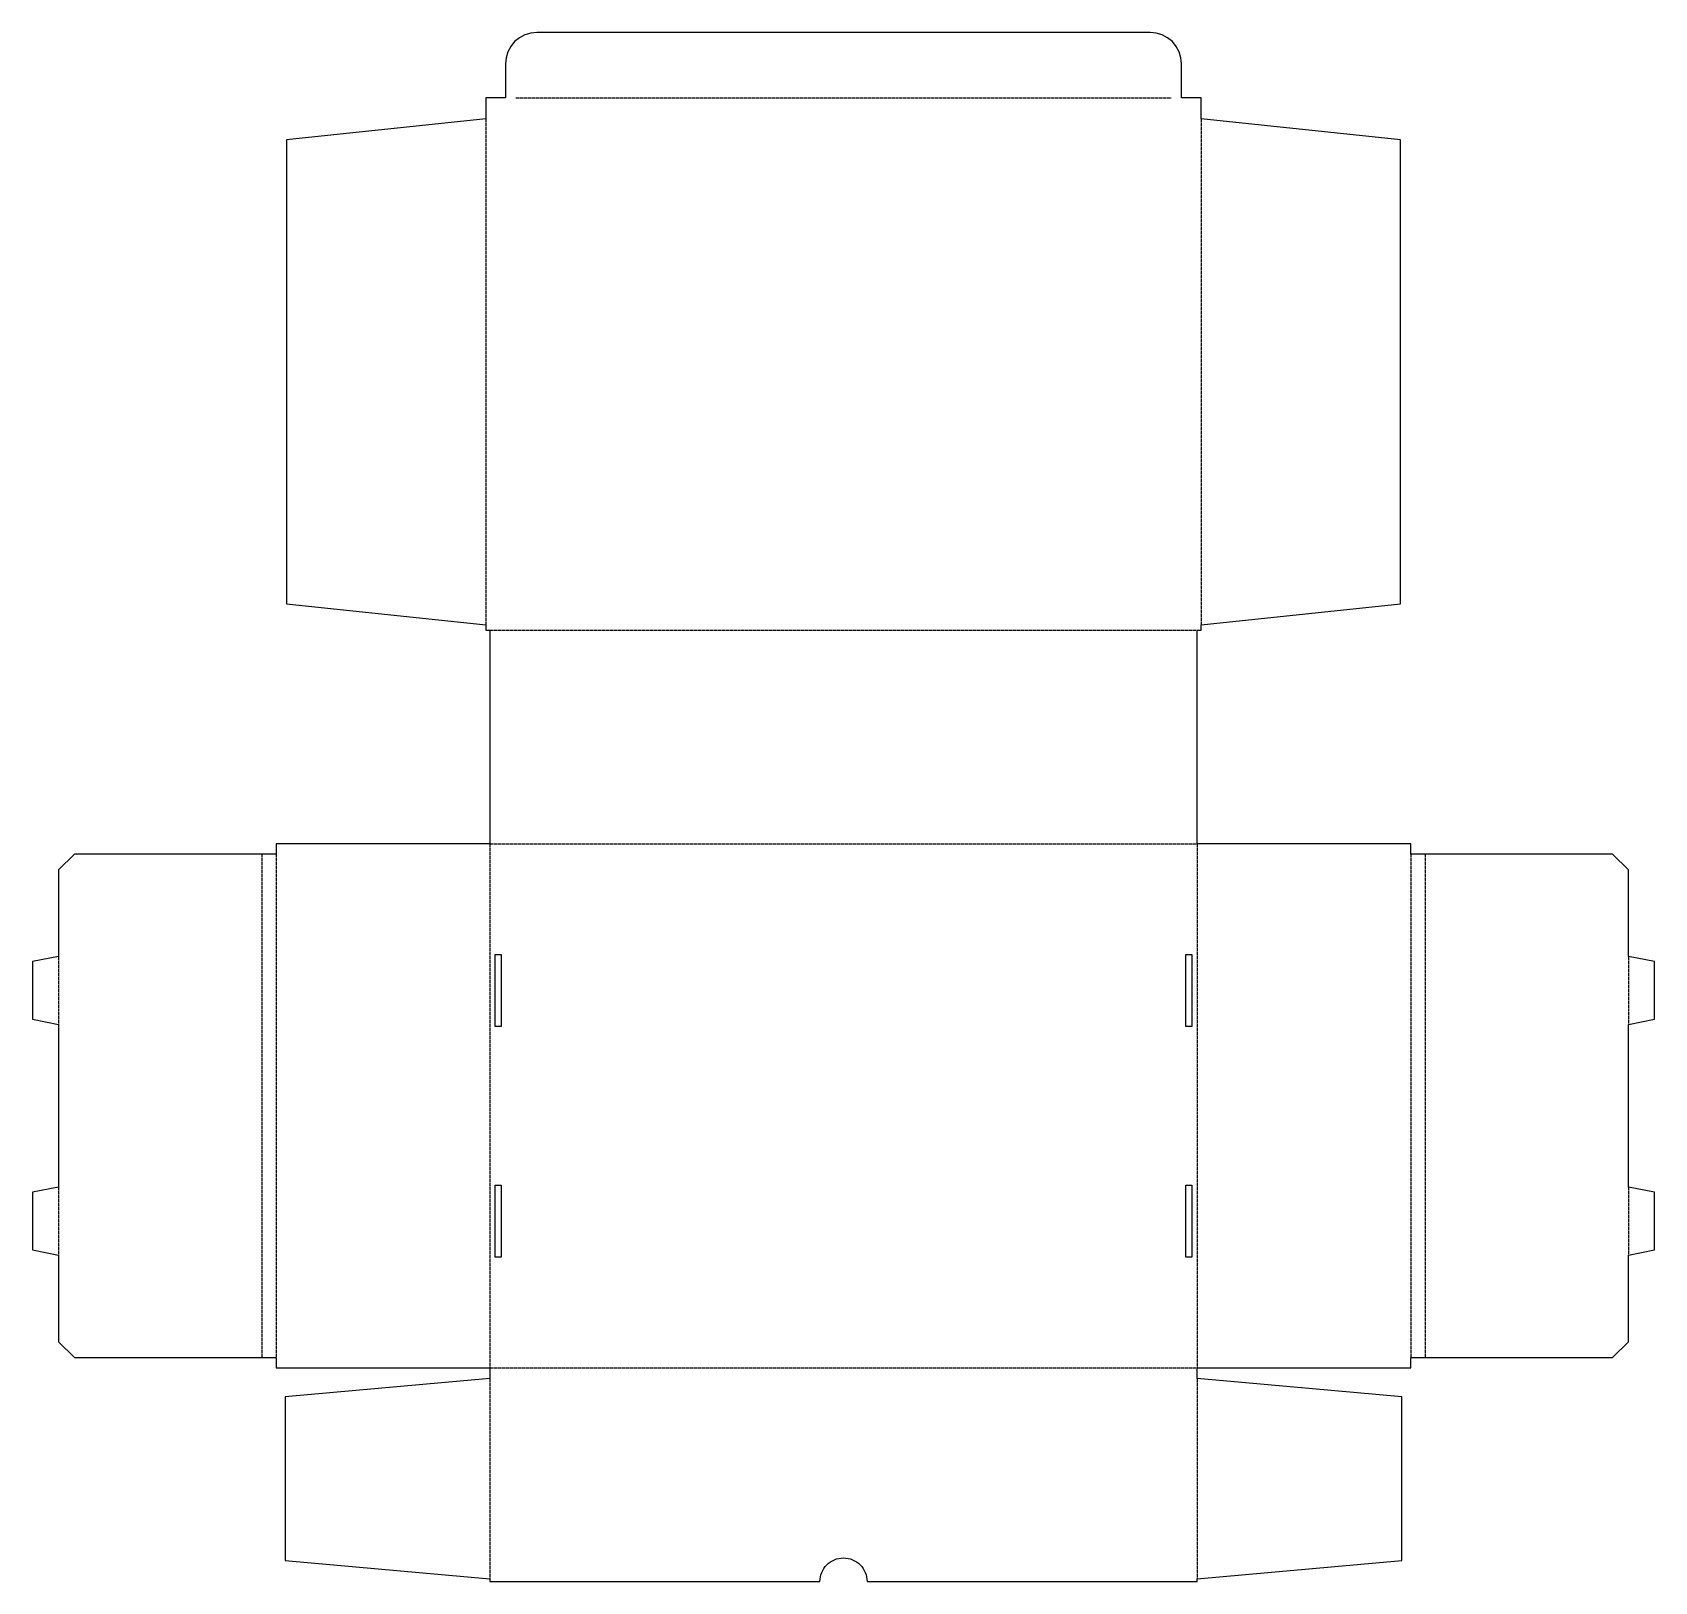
# Model space of a CAD drawing. Header units: millimetres. Extents: x 0 to 619, y -591 to 0.
import ezdxf

# ---------------------------------------------------------------- set-up
doc = ezdxf.new("R2010")
doc.units = ezdxf.units.MM
doc.linetypes.add('DASHED', pattern=[1.524, 1.27, -0.254])
doc.layers.add('CUT', color=1, linetype='Continuous')
doc.layers.add('FOLD', color=5, linetype='DASHED')

msp = doc.modelspace()

# ---------------------------------------------------------------- linework, layer by layer
at = {"layer": 'CUT'}
for points in [[(9.99, -378.5), (9.99, -378.5), (9.99, -378.5), (9.99, -378.5), (10, -378.5), (10, -378.5), (10, -378.5), (10, -378.5), (10, -378.5), (10, -378.5), (10, -378.5), (10, -378.51), (10, -378.51), (10, -378.51), (10, -378.51), (10, -440.49), (10, -440.49), (10, -440.49), (10, -440.49), (10, -440.5), (10, -440.5), (10, -440.5), (10, -440.5), (10, -440.5), (10, -440.5), (10, -440.5), (9.99, -440.5), (9.99, -440.5), (9.99, -440.5), (9.99, -440.5), (0, -442.5), (0, -442.5), (0, -442.5), (0, -464.5), (0, -464.5), (0, -464.5), (9.99, -466.5), (9.99, -466.5), (9.99, -466.5), (9.99, -466.5), (10, -466.5), (10, -466.5), (10, -466.5), (10, -466.5), (10, -466.5), (10, -466.5), (10, -466.5), (10, -466.51), (10, -466.51), (10, -466.51), (10, -466.51), (10, -499.5), (10, -499.5), (10, -499.5), (16, -505.5), (16, -505.5), (16, -505.5), (92.99, -505.5), (92.99, -505.5), (92.99, -505.5), (92.99, -505.5), (92.99, -505.5), (92.99, -505.5), (93, -505.5), (93, -505.5), (93, -505.5), (93, -505.5), (93, -505.5), (93, -505.51), (93, -505.51), (93, -505.51), (93, -505.51), (93, -505.51), (93, -505.51), (93, -509.5), (93, -509.5), (93, -509.5), (174.49, -509.5), (174.49, -509.5), (174.49, -509.5), (174.49, -509.5), (174.49, -509.5), (174.49, -509.5), (174.5, -509.5), (174.5, -509.5), (174.5, -509.5), (174.5, -509.5), (174.5, -509.5), (174.5, -509.51), (174.5, -509.51), (174.5, -509.51), (174.5, -509.51), (174.5, -509.51), (174.5, -509.51), (174.5, -513.49), (174.5, -513.49), (174.5, -513.49), (174.5, -513.49), (174.5, -513.49), (174.5, -513.5), (174.5, -513.5), (174.5, -513.5), (174.5, -513.5), (174.5, -513.5), (174.5, -513.5), (174.49, -513.5), (174.49, -513.5), (174.49, -513.5), (174.49, -513.5), (174.49, -513.5), (96.5, -520.5), (96.5, -520.5), (96.5, -520.5), (96.5, -583), (96.5, -583), (96.5, -583), (174.49, -590), (174.49, -590), (174.49, -590), (174.49, -590), (174.49, -590), (174.5, -590), (174.5, -590), (174.5, -590), (174.5, -590), (174.5, -590), (174.5, -590), (174.5, -590.01), (174.5, -590.01), (174.5, -590.01), (174.5, -590.01), (174.5, -590.01), (174.5, -591), (174.5, -591), (174.5, -591), (300.5, -591), (300.54, -590.12), (300.67, -589.24), (300.89, -588.39), (301.19, -587.56), (301.56, -586.76), (302.02, -586), (302.54, -585.29), (303.14, -584.64), (303.79, -584.04), (304.5, -583.52), (305.26, -583.06), (306.06, -582.69), (306.89, -582.39), (307.74, -582.17), (308.62, -582.04), (309.5, -582), (310.38, -582.04), (311.26, -582.17), (312.11, -582.39), (312.94, -582.69), (313.74, -583.06), (314.5, -583.52), (315.21, -584.04), (315.86, -584.64), (316.46, -585.29), (316.98, -586), (317.44, -586.76), (317.81, -587.56), (318.11, -588.39), (318.33, -589.24), (318.46, -590.12), (318.5, -591), (444.5, -591), (444.5, -591), (444.5, -591), (444.5, -590.01), (444.5, -590.01), (444.5, -590.01), (444.5, -590.01), (444.5, -590.01), (444.5, -590), (444.5, -590), (444.5, -590), (444.5, -590), (444.5, -590), (444.5, -590), (444.51, -590), (444.51, -590), (444.51, -590), (444.51, -590), (444.51, -590), (522.5, -583), (522.5, -583), (522.5, -583), (522.5, -520.5), (522.5, -520.5), (522.5, -520.5), (444.51, -513.5), (444.51, -513.5), (444.51, -513.5), (444.51, -513.5), (444.51, -513.5), (444.5, -513.5), (444.5, -513.5), (444.5, -513.5), (444.5, -513.5), (444.5, -513.5), (444.5, -513.5), (444.5, -513.49), (444.5, -513.49), (444.5, -513.49), (444.5, -513.49), (444.5, -513.49), (444.5, -509.51), (444.5, -509.51), (444.5, -509.51), (444.5, -509.51), (444.5, -509.51), (444.5, -509.51), (444.5, -509.5), (444.5, -509.5), (444.5, -509.5), (444.5, -509.5), (444.5, -509.5), (444.51, -509.5), (444.51, -509.5), (444.51, -509.5), (444.51, -509.5), (444.51, -509.5), (444.51, -509.5), (526, -509.5), (526, -509.5), (526, -509.5), (526, -505.51), (526, -505.51), (526, -505.51), (526, -505.51), (526, -505.51), (526, -505.51), (526, -505.5), (526, -505.5), (526, -505.5), (526, -505.5), (526, -505.5), (526.01, -505.5), (526.01, -505.5), (526.01, -505.5), (526.01, -505.5), (526.01, -505.5), (526.01, -505.5), (603, -505.5), (603, -505.5), (603, -505.5), (609, -499.5), (609, -499.5), (609, -499.5), (609, -466.51), (609, -466.51), (609, -466.51), (609, -466.51), (609, -466.5), (609, -466.5), (609, -466.5), (609, -466.5), (609, -466.5), (609, -466.5), (609, -466.5), (609.01, -466.5), (609.01, -466.5), (609.01, -466.5), (609.01, -466.5), (619, -464.5), (619, -464.5), (619, -464.5), (619, -442.5), (619, -442.5), (619, -442.5), (609.01, -440.5), (609.01, -440.5), (609.01, -440.5), (609.01, -440.5), (609, -440.5), (609, -440.5), (609, -440.5), (609, -440.5), (609, -440.5), (609, -440.5), (609, -440.5), (609, -440.49), (609, -440.49), (609, -440.49), (609, -440.49), (609, -378.51), (609, -378.51), (609, -378.51), (609, -378.51), (609, -378.5), (609, -378.5), (609, -378.5), (609, -378.5), (609, -378.5), (609, -378.5), (609, -378.5), (609.01, -378.5), (609.01, -378.5), (609.01, -378.5), (609.01, -378.5), (619, -376.5), (619, -376.5), (619, -376.5), (619, -354.5), (619, -354.5), (619, -354.5), (609.01, -352.5), (609.01, -352.5), (609.01, -352.5), (609.01, -352.5), (609, -352.5), (609, -352.5), (609, -352.5), (609, -352.5), (609, -352.5), (609, -352.5), (609, -352.5), (609, -352.49), (609, -352.49), (609, -352.49), (609, -352.49), (609, -319.5), (609, -319.5), (609, -319.5), (603, -313.5), (603, -313.5), (603, -313.5), (526.01, -313.5), (526.01, -313.5), (526.01, -313.5), (526.01, -313.5), (526.01, -313.5), (526.01, -313.5), (526, -313.5), (526, -313.5), (526, -313.5), (526, -313.5), (526, -313.5), (526, -313.49), (526, -313.49), (526, -313.49), (526, -313.49), (526, -313.49), (526, -313.49), (526, -309.5), (526, -309.5), (526, -309.5), (444.51, -309.5), (444.51, -309.5), (444.51, -309.5), (444.51, -309.5), (444.51, -309.5), (444.51, -309.5), (444.5, -309.5), (444.5, -309.5), (444.5, -309.5), (444.5, -309.5), (444.5, -309.5), (444.5, -309.49), (444.5, -309.49), (444.5, -309.49), (444.5, -309.49), (444.5, -309.49), (444.5, -309.49), (444.5, -228.01), (444.5, -228.01), (444.5, -228.01), (444.5, -228.01), (444.5, -228.01), (444.5, -228.01), (444.5, -228), (444.5, -228), (444.5, -228), (444.5, -228), (444.5, -228), (444.51, -228), (444.51, -228), (444.51, -228), (444.51, -228), (444.51, -228), (444.51, -228), (446, -228), (446, -228), (446, -228), (446, -226.01), (446, -226.01), (446, -226.01), (446, -226.01), (446, -226.01), (446, -226), (446, -226), (446, -226), (446, -226), (446, -226), (446, -226), (446.01, -226), (446.01, -226), (446.01, -226), (446.01, -226), (446.01, -226), (522, -218), (522, -218), (522, -218), (522, -41), (522, -41), (522, -41), (446.01, -33), (446.01, -33), (446.01, -33), (446.01, -33), (446.01, -33), (446, -33), (446, -33), (446, -33), (446, -33), (446, -33), (446, -33), (446, -32.99), (446, -32.99), (446, -32.99), (446, -32.99), (446, -32.99), (446, -25), (446, -25), (446, -25), (438.51, -25), (438.51, -25), (438.51, -25), (438.51, -25), (438.51, -25), (438.51, -25), (438.5, -25), (438.5, -25), (438.5, -25), (438.5, -25), (438.5, -25), (438.5, -24.99), (438.5, -24.99), (438.5, -24.99), (438.5, -24.99), (438.5, -24.99), (438.5, -24.99), (438.5, -12), (438.5, -12), (438.27, -9.66), (438.27, -9.66), (438.27, -9.66), (437.59, -7.41), (437.59, -7.41), (437.59, -7.41), (436.48, -5.33), (436.48, -5.33), (436.48, -5.33), (434.99, -3.51), (434.99, -3.51), (434.99, -3.51), (433.17, -2.02), (433.17, -2.02), (433.17, -2.02), (431.09, -0.91), (431.09, -0.91), (431.09, -0.91), (428.84, -0.23), (428.84, -0.23), (428.84, -0.23), (426.5, 0), (426.5, 0), (192.5, 0), (192.5, 0), (190.16, -0.23), (190.16, -0.23), (190.16, -0.23), (187.91, -0.91), (187.91, -0.91), (187.91, -0.91), (185.83, -2.02), (185.83, -2.02), (185.83, -2.02), (184.01, -3.51), (184.01, -3.51), (184.01, -3.51), (182.52, -5.33), (182.52, -5.33), (182.52, -5.33), (181.41, -7.41), (181.41, -7.41), (181.41, -7.41), (180.73, -9.66), (180.73, -9.66), (180.73, -9.66), (180.5, -12), (180.5, -12), (180.5, -24.99), (180.5, -24.99), (180.5, -24.99), (180.5, -24.99), (180.5, -24.99), (180.5, -24.99), (180.5, -25), (180.5, -25), (180.5, -25), (180.5, -25), (180.5, -25), (180.49, -25), (180.49, -25), (180.49, -25), (180.49, -25), (180.49, -25), (180.49, -25), (173, -25), (173, -25), (173, -25), (173, -32.99), (173, -32.99), (173, -32.99), (173, -32.99), (173, -32.99), (173, -33), (173, -33), (173, -33), (173, -33), (173, -33), (173, -33), (172.99, -33), (172.99, -33), (172.99, -33), (172.99, -33), (172.99, -33), (97, -41), (97, -41), (97, -41), (97, -218), (97, -218), (97, -218), (172.99, -226), (172.99, -226), (172.99, -226), (172.99, -226), (172.99, -226), (173, -226), (173, -226), (173, -226), (173, -226), (173, -226), (173, -226), (173, -226.01), (173, -226.01), (173, -226.01), (173, -226.01), (173, -226.01), (173, -228), (173, -228), (173, -228), (174.49, -228), (174.49, -228), (174.49, -228), (174.49, -228), (174.49, -228), (174.49, -228), (174.5, -228), (174.5, -228), (174.5, -228), (174.5, -228), (174.5, -228), (174.5, -228.01), (174.5, -228.01), (174.5, -228.01), (174.5, -228.01), (174.5, -228.01), (174.5, -228.01), (174.5, -309.49), (174.5, -309.49), (174.5, -309.49), (174.5, -309.49), (174.5, -309.49), (174.5, -309.49), (174.5, -309.5), (174.5, -309.5), (174.5, -309.5), (174.5, -309.5), (174.5, -309.5), (174.49, -309.5), (174.49, -309.5), (174.49, -309.5), (174.49, -309.5), (174.49, -309.5), (174.49, -309.5), (93, -309.5), (93, -309.5), (93, -309.5), (93, -313.49), (93, -313.49), (93, -313.49), (93, -313.49), (93, -313.49), (93, -313.49), (93, -313.5), (93, -313.5), (93, -313.5), (93, -313.5), (93, -313.5), (92.99, -313.5), (92.99, -313.5), (92.99, -313.5), (92.99, -313.5), (92.99, -313.5), (92.99, -313.5), (16, -313.5), (16, -313.5), (16, -313.5), (10, -319.5), (10, -319.5), (10, -319.5), (10, -352.49), (10, -352.49), (10, -352.49), (10, -352.49), (10, -352.5), (10, -352.5), (10, -352.5), (10, -352.5), (10, -352.5), (10, -352.5), (10, -352.5), (9.99, -352.5), (9.99, -352.5), (9.99, -352.5), (9.99, -352.5), (0, -354.5), (0, -354.5), (0, -354.5), (0, -376.5), (0, -376.5), (0, -376.5)], [(178.9, -379.25), (176.6, -379.25), (176.6, -351.75), (178.9, -351.75)], [(440.1, -379.25), (440.1, -351.75), (442.4, -351.75), (442.4, -379.25)], [(176.6, -439.75), (178.9, -439.75), (178.9, -467.25), (176.6, -467.25)], [(442.4, -439.75), (442.4, -467.25), (440.1, -467.25), (440.1, -439.75)]]:
    msp.add_lwpolyline(points, close=True, dxfattribs=at)
at = {"layer": 'FOLD'}
for points in [[(184.5, -25), (434.5, -25)], [(173, -33), (173, -226)], [(446, -33), (446, -226)], [(174.5, -228), (444.5, -228)], [(174.5, -309.5), (444.5, -309.5)], [(174.5, -309.5), (174.5, -509.5)], [(444.5, -309.5), (444.5, -509.5)], [(87.5, -313.5), (87.5, -505.5)], [(93, -313.5), (93, -505.5)], [(526, -313.5), (526, -505.5)], [(531.5, -313.5), (531.5, -505.5)], [(10, -352.5), (10, -378.5)], [(609, -352.5), (609, -378.5)], [(10, -440.5), (10, -466.5)], [(609, -440.5), (609, -466.5)], [(174.5, -509.5), (444.5, -509.5)], [(174.5, -513.5), (174.5, -590)], [(444.5, -513.5), (444.5, -590)]]:
    msp.add_lwpolyline(points, dxfattribs=at)

doc.saveas('drawing.dxf')
